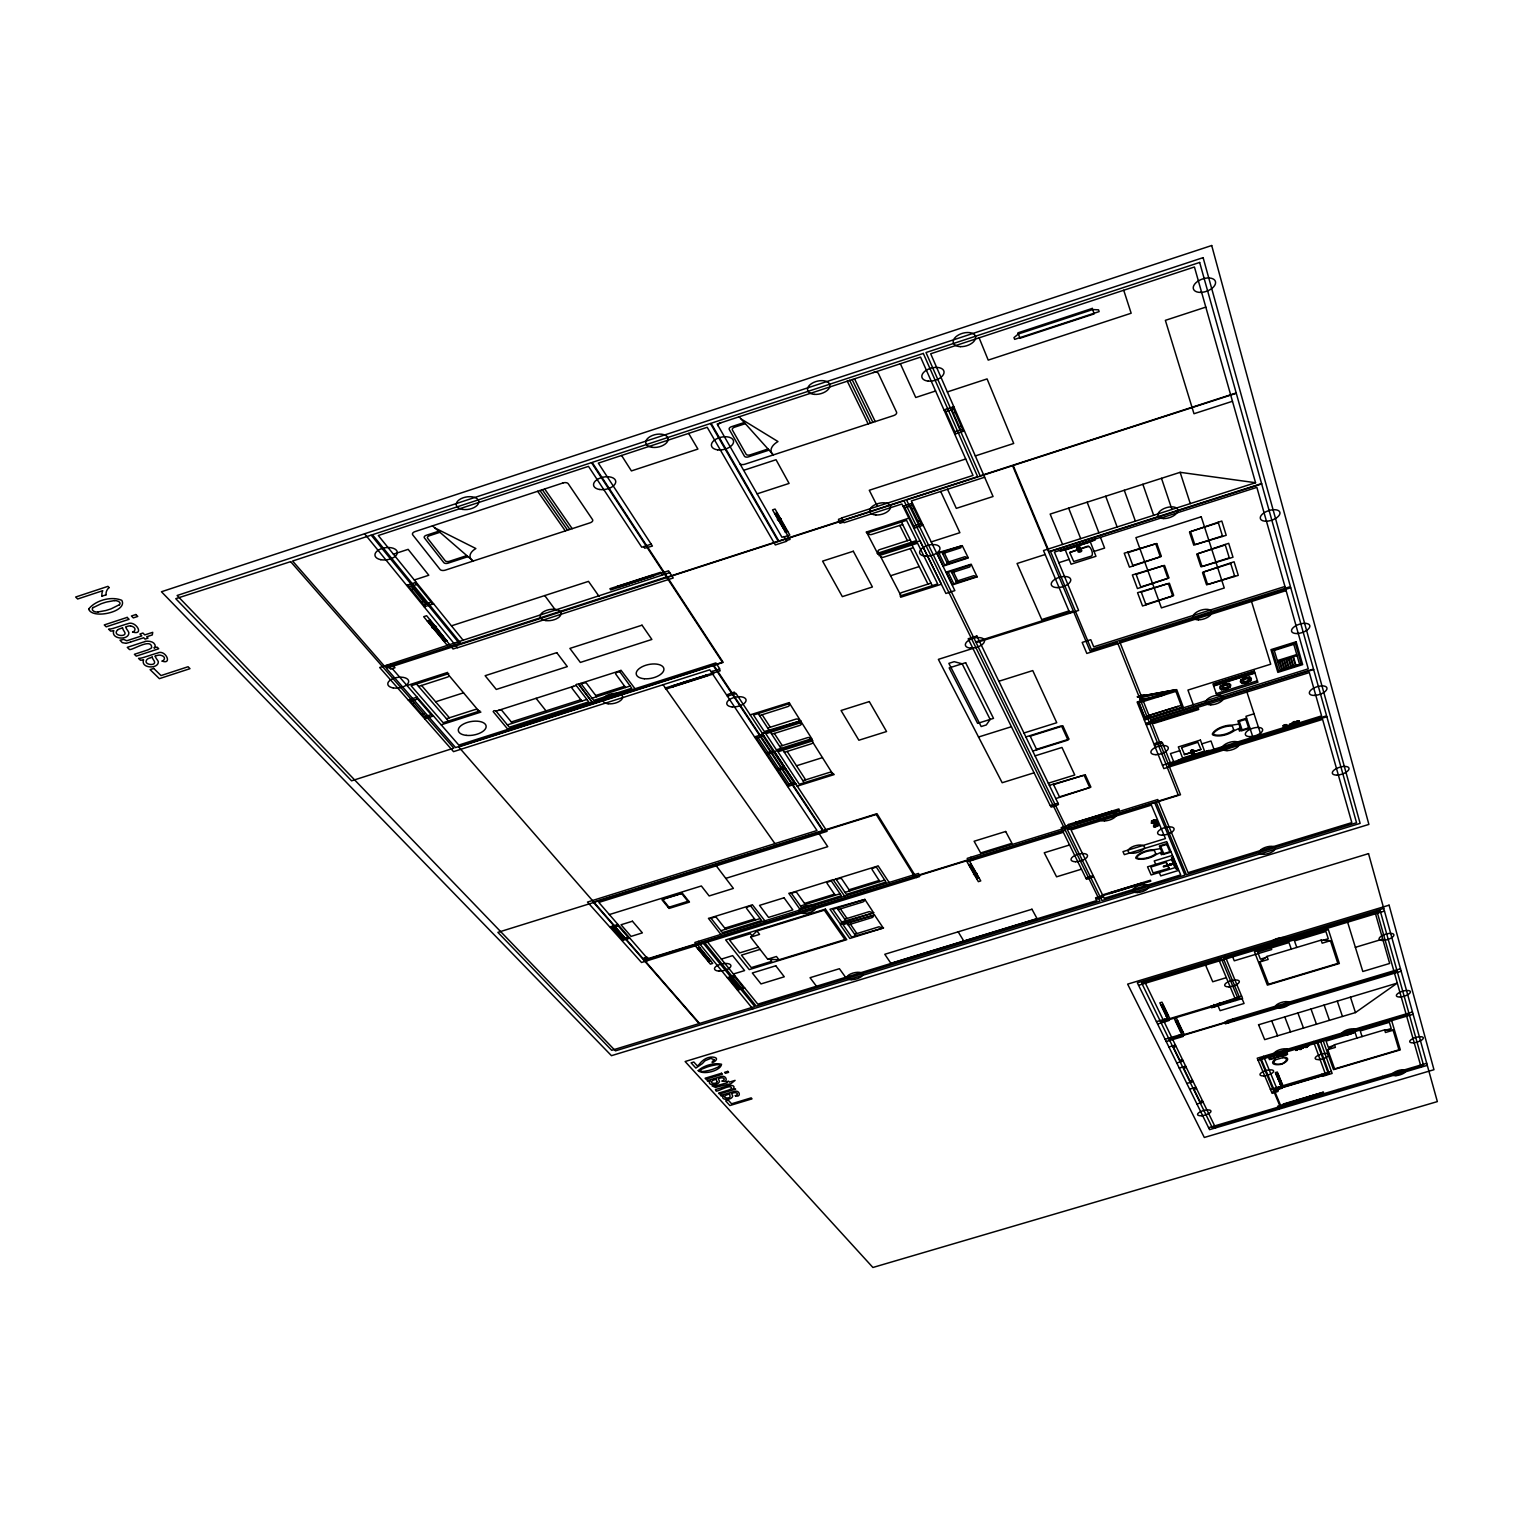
<?xml version="1.0" encoding="UTF-8"?>
<svg xmlns="http://www.w3.org/2000/svg" width="1513" height="1513" viewBox="0 0 1513 1513"><rect width="100%" height="100%" fill="white"/><g stroke="black" fill="none" stroke-linecap="round" stroke-linejoin="round"><path stroke-width="1.5" d="M1194.23 753.209L1192.017 753.644M1181.577 747.63L1197.899 742.278L1200.868 749.275M1069.729 552.472L1087.28 546.288C1091.062 545.285 1094.202 555.536 1091.176 556.16L1073.738 561.512L1069.729 552.51L1088.679 546.344M1161.076 695.961L1140.329 700.027L1140.027 697.001M1174.769 690.59L1139.875 697.852M1290.211 724.405L1292.291 723.744M1292.348 723.989L1290.324 724.651M493.125 711.545L507.914 729.379L592.302 702.391L578.628 683.876L580.897 683.479L593.682 700.406L631.772 688.245L619.384 671.148L620.992 670.24L635.025 688.737M1077.502 547.574L1079.261 547.082M1079.317 547.328L1077.578 547.857M1163.743 866.382L1165.426 865.663M1239.26 721.361L1245.766 719.375M1248.509 727.923L1242.173 729.833M720.85 934.448L708.424 918.315L710.732 917.899L722.401 932.613L761.663 920.49L750.41 905.606L752.358 904.717L764.897 920.85M1189.558 531.952L1221.804 521.039L1226.211 535.318L1193.889 545.02M800.282 909.805L788.803 893.313L790.996 892.821L801.909 907.951L841.417 895.753L831.053 880.547L833.02 879.62L844.67 896.207M1171.856 864.188L1171.856 863.734M971.422 564.633L948.197 572.254L953.738 583.696L977.001 576.51M1275.1 1057.946L1274.097 1060.216A10.913 3.801 -15.8 0 0 1280.565 1064.433A3.574 1.248 -15.8 0 0 1282.362 1063.904A10.913 3.801 -15.8 0 0 1284.424 1057.152L1282.003 1055.904M1161.171 556.557L1129.436 567.148L1124.235 553.21L1156.707 543.507M1154.079 823.469L1156.045 822.921M833.568 879.866L836.027 879.11L846.334 894.353L885.975 882.098L876.103 866.703L878.088 865.795L889.133 882.476M1156.083 823.204L1154.173 823.734M1196.878 554.023L1228.688 543.318L1233 557.238L1201.19 566.845M1090.684 787.29L1055.79 798.58M1202.589 572.311L1234.078 561.777L1238.277 575.375L1206.712 584.812M1168.793 578.098L1137.436 588.557L1132.367 574.959L1164.405 565.389M1173.521 595.744L1142.542 605.994L1137.549 592.699L1169.227 583.224M1077.521 548.141L1080.017 546.931M1160.717 846.24L1166.731 844.443M1169.738 851.819L1163.837 853.597M1079.904 547.498L1081.095 550.997L1078.788 550.883M1272.565 650.136L1295.052 643.101M1274.476 650.382L1293.596 644.387M1296.509 654.637L1277.577 660.557M1296.811 655.659L1277.88 661.578M1301.067 664.188L1278.977 671.11M1224.074 688.207L1224.301 687.904A2.78 1.248 -17 0 0 1227.913 685.805A2.78 1.248 -17 0 0 1223.62 685.975L1223.317 685.994M1166.22 866.155L1163.213 866.627L1166.031 865.474M1192.376 753.474L1194.192 753.058M1193.833 753.455L1192.055 753.871M812.122 739.725L811.498 738.741L776.396 749.824L765.805 733.748L801.304 722.533L801.115 721.455L762.514 733.597M154.175 647.867L157.087 647.11L158.733 648.755L136.265 656.131L134.392 654.297L146.685 650.287A17.551 9.021 -5.8 0 0 149.03 649.399L151.111 648.188A4.312 2.213 -5.9 0 0 151.697 647.507C151.489 636.822 129.91 652.141 129.153 649.19L127.262 647.356L142.392 642.401A18.95 9.702 -6 0 1 145.191 641.607M750.637 937.152L756.935 930.968L824.32 910.183L844.935 939.554L778.987 959.79L767.677 959.185L750.637 937.152L759.564 934.41L756.935 930.968M1301.388 1048.036L1302.844 1047.62M1302.844 1048.017L1301.502 1048.358M93.447 607.488L101.106 603.763A61.617 31.886 -5.6 0 1 106.629 602.004L114.364 600.585M864.869 899.422L829.994 909.275L839.866 923.441L874.003 912.736L841.663 921.965L832.888 909.332L864.869 899.422L873.266 912.263M119.073 604.878L111.206 608.793A61.768 32.7 -4.9 0 1 105.683 610.552L97.986 611.952M1192.982 750.788L1192.055 750.145M1228.31 680.472L1229.275 679.867M1221.464 690.004L1222.807 688.812M1227.724 684.406L1229.067 683.195M1170.173 864.32L1171.365 863.999M1171.421 864.396L1172.443 863.828L1165.237 865.739M1242.041 683.592L1243.383 682.382M1248.357 677.956L1249.7 676.746M1269.71 1057.36L1285.842 1052.575M1286.428 1054.145L1270.769 1058.911L1269.634 1057.606M1259.932 961.946L1266.986 956.424L1321.152 940.103L1330.438 940.708L1337.832 963.422L1268.556 984.244L1259.932 961.946L1268.14 959.469L1266.986 956.424M117.617 629.919C111.187 636.179 128.851 637.786 124.255 631.432A35.102 18.251 -5.9 0 1 122.496 627.895M1165.634 866.268L1171.989 864.509L1171.005 864.755M1327.752 1049.663L1334.447 1044.783L1384.641 1029.861L1393.114 1030.24L1398.939 1049.814L1334.617 1068.878L1327.752 1049.663L1335.374 1047.393L1334.447 1044.783M1258.513 1024.585L1264.679 1039.639L1355.459 1012.575L1397.293 983.091L1258.608 1024.774M1193.227 750.978C1195.724 748.632 1187.743 750.675 1191.45 751.564M908.878 518.146L866.155 532.122L867.346 533.011L906.571 520.34L916.556 540.557L877.237 553.399L878.41 554.269M962.211 545.663L936.887 552.983L943.261 566.108L968.282 557.919L962.249 545.645L938.949 553.153L944.623 564.86L968.131 557.578M718.864 1066.816L712.963 1069.237A41.816 16.284 -11.9 0 1 709.03 1070.41L703.734 1071.469M762.363 733.332L801.001 720.736L764.33 731.517L753.493 715.044L789.408 703.658L789.408 702.562L750.145 714.855M1169.852 864.169L1170.778 863.772M662.354 899.214L682.079 893.256M874.495 914.987L840.169 924.632L849.833 938.476L883.592 927.923L851.611 937.02L843.025 924.67L874.495 914.987L882.873 927.45M1169.019 868.349L1166.183 862.259L1169.095 868.311L1153.057 872.925L1150.807 867.081L1166.107 862.278M1165.426 866.419L1163.837 866.609M1169.965 864.263L1166.391 865.512M1240.225 727.848L1234.041 730.817A13.863 6.109 -16.8 0 1 1212.745 734.845A4.558 2.005 -16.7 0 1 1212.386 733.862A13.844 6.09 -16.8 0 1 1232.074 725.124L1238.939 724.046M1161.889 851.895L1156.159 854.561A12.936 5.371 -15.7 0 1 1136.168 858.419A4.236 1.759 -15.6 0 1 1135.79 857.568A12.917 5.352 -15.7 0 1 1154.041 849.682L1160.49 848.623M1296.414 723.706L1296.963 722.628L1292.934 724.16M1298.078 1048.528L1300.84 1048.055M155.253 656.112L156.161 655.791A5.239 2.667 -6.1 0 1 160.056 655.11A7.697 3.915 -6.1 0 1 162.383 661.2M126.562 626.571L125.617 626.893A44.652 23.262 -6 0 0 127.792 630.656L128.246 631.507A20.766 10.704 -5.4 0 1 128.851 632.642C129.324 640.661 110.336 639.602 113.797 630.562A9.362 4.842 -5.4 0 1 110.6 631.129L108.596 629.143A9.494 4.917 -5.4 0 0 112.265 628.614A39.697 20.728 -5.2 0 0 114.78 627.876L125.125 624.529A18.686 9.645 -5.7 0 1 127.792 623.753C135.584 620.027 144.926 635.763 132.539 631.999M101.957 596.179L105.759 594.931M744.264 422.505L731.479 426.704A3.366 1.891 -12.8 0 0 729.266 429.446L744.453 456.226A3.329 1.835 -13 0 0 748.519 456.85L769.058 450.118M122.591 627.876L121.172 628.349A11.083 5.73 -5.6 0 0 117.541 629.881M745.304 423.678L734.58 427.196A3.366 1.891 -12.9 0 0 732.368 429.938L746.098 454.222A3.329 1.835 -13 0 0 750.164 454.846L768.037 448.983M438.675 531.233L426.269 535.299A3.348 1.816 -8.9 0 0 424.397 537.89L443.82 562.647A3.291 1.759 -9.2 0 0 448.037 563.176L468.009 556.652M439.924 532.292L429.484 535.715A3.348 1.816 -8.9 0 0 427.631 538.306L445.2 560.775A3.291 1.759 -9.2 0 0 449.437 561.285L466.817 555.611M393.418 554.174L408.132 549.351L428.803 575.243L414.316 579.99M130.648 642.023L143.678 637.748L145.04 639.11L148.028 638.127L146.666 636.765L152.283 634.93L152.737 632.321L144.794 634.912L142.922 633.039L139.915 634.023L141.806 635.895L126.808 640.756L123.707 639.432L120 640.207L122.307 642.647L125.73 643.29M935.582 390.997L915.743 397.503L900.367 363.744M947.346 391.924L987.081 378.912L1013.71 443.46L975.318 455.924M1205.804 307.12L1165.369 320.34L1193.984 413.73L1232.471 401.285M150.865 657.55L152.265 657.077M1191.809 749.956L1191.374 751.261M743.658 470.316L776.037 459.725L789.086 483.422L757.124 493.843M406.77 585.38L416.207 582.297M943.961 409.91L953.795 406.694M408.983 586.628L410.855 586.004L425.834 604.387L423.98 604.992M953.587 408.775L951.62 409.418L960.736 430.203L962.684 429.56M411.12 586.325L416.775 584.472M945.871 411.687L951.772 409.758M411.498 589.711L413.389 589.105M953.152 412.917L955.119 412.274M421.503 601.966L423.375 601.361M959.242 426.761L961.19 426.136M425.588 604.084L431.186 602.269M954.76 431.753L960.585 429.862M424.283 606.808L433.588 603.782M954.703 434.118L964.405 430.959M651.195 544.169L641.758 547.233L588.481 466.363L378.307 535.526L463.281 640.434M427.214 620.992L430.165 620.027M774.732 513.72L777.266 512.907M432.831 627.252L431.735 627.611L433.134 627.611M435.044 626.533L436.444 626.533L435.328 626.893M778.325 519.375L777.379 519.678L778.495 519.678M780.216 518.751L781.332 518.77L780.386 519.072M451.46 625.834L588.5 581.37L599.129 596.462M965.71 458.987L869.275 490.269L877.427 506.363M444.009 641.399L446.921 640.453M628.406 582.713L609.909 588.708L610.741 589.919L629.238 583.923M629.03 582.524L660.538 572.311L662.335 575.053M617.417 586.477L653.294 574.997M785.19 532.103L787.687 531.309M617.947 587.252L653.824 575.791L653.124 574.713M669.748 572.652L379.687 667.498L453.522 751.639L709.786 669.805L817.001 830.524L587.479 902.07L641.531 962.495L919.62 876.519L919.034 875.554M784.207 536.869L789.824 535.054L780.708 518.978M841.682 518.278L838.561 519.281L838.599 520.756L839.942 523.271L843.706 522.061M786.344 540.614L790.07 539.403L778.193 519.791M457.38 647.583L453.011 649.001L435.706 626.779M984.623 477.238L911.337 500.954L954.854 590.618L945.909 593.474L901.918 503.999L844.046 522.723L841.531 517.994L973.01 475.422L920.566 357.106L717.162 424.018L781.956 537.266L784.056 536.585L786.722 541.257L775.318 544.945L707.214 427.29L598.335 463.129L652.425 546.061L644.689 548.198L643.649 546.628M903.034 506.25L912.434 503.205M912.263 505.096L910.391 505.72L919.582 524.576L921.436 523.971M904.906 507.857L910.542 506.023M911.923 508.879L913.814 508.273M902.656 524.481L871.885 534.411A2.459 1.286 -14.2 0 1 868.954 533.994L868.292 532.708M406.978 685.54L447.697 672.396M918.051 521.455L919.923 520.85M448.718 673.625L411.101 685.767L443.177 722.722L479.943 710.921M913.852 526.051L919.431 524.255M418.571 686.429L447.318 677.143A2.648 1.324 -9.3 0 0 448.813 675.233M913.833 528.226L923.119 525.219M408.207 699.989L417.096 697.134M910.259 539.782L879.753 549.597A2.421 1.248 -14.3 0 0 878.051 551.47L878.713 552.756M410.288 701.067L412.066 700.5M412.293 700.765L417.626 699.044M412.671 703.772L414.43 703.205M878.24 554.325L920.036 540.86L941.389 584.226L900.613 597.257M878.94 555.649L917.559 543.205L937.682 583.923L899.97 596.009M913.304 547.63L883.8 557.124A2.648 1.362 -14.3 0 1 880.661 556.708M931.214 541.919L959.885 532.689L940.689 491.46M435.631 701.786L463.545 692.822M422.07 714.514L423.829 713.947M947.497 489.247L956.311 508.368L993.058 496.51L930.684 353.777L1194.438 266.988L1255.544 482.723L1180.14 472.321L1050.154 514.08L1062.561 544.453M425.928 716.349L431.205 714.647M424.415 717.181L426.174 716.614M424.699 718.788L433.474 715.971M942.675 553.607L960.831 547.782L961.511 545.909M890.571 575.753L919.204 566.562M446.467 718.732L474.647 709.692A2.591 1.267 -9.7 0 1 477.957 710.013M946.949 562.477L965.01 556.689L967.034 557.673M441.191 724.822L480.907 712.075M493.616 710.921L494.581 710.618M576.415 684.368L577.38 684.065M580.727 683.365L619.347 670.997M496.037 711.148L576.226 685.446M581.2 683.895L583.659 683.101A2.364 1.173 -10.8 0 1 586.628 683.422L596.652 696.736M619.668 671.564L617.209 672.358A2.364 1.173 -11.2 0 0 615.734 674.079L625.531 687.507M951.866 572.689L969.814 566.94L970.514 565.106M931.006 583.148L902.107 592.415A2.572 1.305 -14.4 0 0 900.273 594.363M1255.544 482.723L1043.497 550.543L1069.88 613.219M511.337 721.966L580.822 699.744M595.725 695.507L624.623 686.259M507.385 724.897L586.893 699.46M956.046 581.351L973.899 575.64L975.904 576.604M592.018 698.212L630.164 686.013M1045.161 554.514L1017.058 563.498L1041.738 619.574L1068.935 610.949M1076.802 547.971C1082.703 544.491 1073.89 547.12 1078.92 550.221M1080.49 550.562L1079.053 551.035L1077.313 548.33M711.091 671.753L719.848 668.954L715.857 662.921L458.798 745.077L392.453 668.822M683.309 682.268L720.226 670.807L719.148 669.181M706.193 675.252L672.358 685.919L673.001 686.864M1058.816 562.704L1069.143 559.394M1094.05 551.451L1104.603 548.084L1100.481 537.38M672.831 686.618L706.59 675.838M1191.223 531.385L1218.343 522.741M1128.017 552.585L1155.005 543.98M1195.535 544.51L1222.466 535.942M1132.821 565.503L1159.582 556.973M727.394 696.188L736.018 693.446L827.063 831.337L598.826 902.429L646.524 957.407M1198.504 553.493L1225.284 544.983M1136.112 574.354L1162.74 565.881M1202.703 566.278L1229.294 557.843M1140.764 586.931L1167.204 578.552M1204.197 571.801L1230.693 563.403M1141.256 592.094L1167.601 583.734M759.526 715.573L787.706 706.628A2.251 1.078 -12.9 0 0 789.219 705.001L788.538 703.923M972.935 648.415L938.382 659.365L1002.173 782.732L1034.079 772.803M1208.32 584.302L1234.608 575.98M1145.833 604.406L1171.989 596.122M767.696 728.056L795.649 719.205A2.232 1.059 -13 0 1 798.353 719.488L799.015 720.547M754.552 736.907L762.949 734.259M755.535 738.401L763.933 735.734M771.762 734.259L799.602 725.465A2.232 1.059 -13 0 0 801.115 723.857L800.434 722.798M1284.934 586.477L1093.71 646.826L1090.76 639.696L1082.173 642.42L1086.826 653.446L1286.107 590.6M779.725 746.439L807.337 737.72A2.213 1.04 -13.1 0 1 810.003 737.985L810.665 739.006M767.999 752.547L772.992 750.959M766.486 753.304L768.15 752.774L757.9 737.342M812.273 739.687L774.429 751.621L797.2 786.155L834.211 774.561M767.129 754.268L773.956 752.415M998.845 681.266L1032.755 670.581L1056.755 722.722L1023.961 732.992M812.954 740.765L777.966 751.791L799.318 784.264L833.568 773.54M784.358 752.301L811.1 743.885A2.402 1.135 -13.1 0 0 812.746 742.164M778.684 768.604L783.621 767.053M777.19 769.361L778.836 768.85L768.793 753.758M777.814 770.306L779.46 769.795L789.294 784.566L787.668 785.077M779.63 770.022L785.379 768.226M796.5 765.786L822.467 757.616M789.143 784.339L794.022 782.788M802.911 780.708L829.162 772.481A2.364 1.078 -13.2 0 1 831.999 772.746M787.611 786.495L795.762 783.942M978.533 737.02L1011.422 726.713M1025.871 736.926L1060.632 726.051A2.156 0.983 -15.4 0 1 1062.977 726.145M1030.221 736.188L1060.878 726.599M1138.986 702.902L1175.923 691.346M1214.447 683.971L1253.067 671.904M1230.372 679.299L1237.426 677.105M1230.599 679.999L1237.653 677.805M1214.882 685.2L1253.464 673.153M1213.634 686.013L1254.958 673.096M1036.537 749.294L1066.949 739.8M1216.282 693.616L1257.416 680.774M1032.736 751.091L1067.195 740.33A2.137 0.965 -15.4 0 0 1068.821 739.176M1181.18 705.398L1144.566 716.822L1138.835 702.543M1145.303 718.751L1181.861 707.346M1145.417 719.053L1181.975 707.63M1035.062 755.857L1061.975 747.46L1074.76 774.978L1048.32 783.204M1145.738 723.592L1309.331 672.566L1321.605 715.895L1162.457 765.238M1181.521 713.777L1147.459 724.651L1146.873 723.233M1160.414 720.491L1191.922 710.77M1254.05 713.796L1245.974 716.311L1252.934 737.19M609.361 914.571L701.351 885.975L709.143 895.942L733.389 888.415L716.273 865.852M725.786 878.372L827.743 846.675L819.157 833.795M1154.4 745.171L1162.419 742.675L1170.381 762.779M663.148 899.27L681.134 893.672M1246.617 718.221L1237.88 720.945L1241.265 730.93L1249.946 728.226M1049.36 785.342L1085.218 774.902M1053.559 784.604L1083.27 775.375M1240.717 729.266L1239.071 729.777L1239.563 731.195L1240.868 729.739M668.216 907.441L688.661 901.086M610.325 926.845L617.947 924.481M1179.781 750.713L1170.476 753.587L1173.691 761.758M1201.833 743.866L1210.986 741.011L1213.974 749.275M611.952 927.601L618.212 925.899M613.673 929.568L615.205 929.095M1191.487 751.072L1192.755 750.675M1192.641 751.299L1192.187 753.266M1184.244 754.533L1200.906 749.389L1184.641 754.665L1181.596 747.706M1292.405 722.779L1294.277 721.55L1292.405 722.779A11.707 5.106 -17.2 0 1 1293.142 724.103M1285.71 726.297L1289.814 725.011M1059.478 796.878L1088.944 787.743M1285.842 726.751L1289.965 725.484M1293.048 724.519L1297.152 723.252M620.5 937.36L622.013 936.887M623.526 938.627L628.065 937.228M622.183 939.289L623.696 938.835L613.484 927.129M622.278 940.5L629.824 938.155M710.58 917.805L750.391 905.474M791.11 892.897L831.034 880.396M835.876 879.015L876.103 866.552M791.375 893.275L793.928 892.481A2.421 1.04 -12.8 0 1 796.859 892.67L805.294 904.509M831.299 880.906L828.727 881.701A2.421 1.04 -13.1 0 0 827.063 883.327L835.252 895.261M711.015 918.259L713.55 917.464A2.421 1.021 -12.1 0 1 716.519 917.653L725.654 929.228M750.694 905.965L748.141 906.76A2.421 1.04 -12.4 0 0 746.533 908.348L755.403 920.036M836.273 879.488L838.845 878.694A2.421 1.04 -13.2 0 1 841.739 878.883L849.814 890.873M876.349 867.081L873.758 867.876A2.421 1.04 -13.5 0 0 872.055 869.502L879.866 881.587M804.519 903.431L834.495 894.164M724.803 928.169L754.59 918.958M849.058 889.776L879.148 880.471M800.509 906.003L840.074 893.767M720.888 930.703L760.188 918.561M844.992 892.367L884.689 880.093M1069.332 826.836L1068.216 824.566L1100.367 814.769M1100.31 814.656L1118.864 808.925L1119.317 809.947L1100.102 815.734M1075.686 822.41L1111.544 811.441M1075.989 823.072L1111.828 812.103M1100.159 815.866L1061.199 827.611L1061.956 829.124M697.531 948.481L699.914 947.743M968.717 864.812L971.138 864.074M838.107 909.597L862.94 901.956L864.377 900.897L863.772 899.819M705.039 957.143L705.209 957.37M706.798 956.613L706.987 956.821M974.41 874.155L973.521 874.438L974.561 874.401M976.225 873.606L977.266 873.549L976.358 873.833M1069.578 844.973L1044.254 852.784L1056.585 876.821L1081.473 869.181M1154.287 820.254L1151.412 821.124L1151.866 822.183L1154.741 821.294M1152.017 821.181L1155.951 820.084M1152.15 821.502L1157.294 819.914M1155.856 822.41L1155.592 821.767A11.234 4.766 -15.8 0 1 1152.433 822.599L1151.128 822.996L1152.793 823.412A11.158 4.709 -15.8 0 1 1155.819 822.334M1157.086 822.032L1153.606 823.11L1154.116 824.32L1157.596 823.242M844.727 919.185L869.37 911.583L872.263 912.547M708.197 961.474L710.562 960.736M976.717 878.788L979.119 878.051M758.353 947.157L739.649 952.906L729.55 940.121L750.41 933.691L752.037 935.791M1156.348 825.096L1153.473 825.985L1153.908 827.025L1156.783 826.136M1158.58 825.587L1158.145 824.547M721.361 959.11L732.651 955.63L744.585 970.59L733.408 974.013M1154.079 826.022L1157.993 824.944M1154.211 826.344L1159.336 824.755M1154.343 826.646L1158.183 825.36M760.093 949.389L741.427 955.138L751.299 967.62L771.743 961.341L770.193 959.318M848.188 924.935L872.736 917.37L873.568 915.289M767.677 959.185L776.453 956.5L778.987 959.79M854.656 934.278L879.034 926.788L881.871 927.734M727.375 977.757L734.637 975.526M728.831 978.419L730.287 977.984L738.987 988.67L737.55 989.105M1167.488 843.46L1159.355 845.956L1163.005 854.523L1171.1 852.046M730.42 978.155L734.788 976.831M730.287 980.216L731.744 979.781M1162.4 853.105L1160.887 853.578L1161.398 854.788L1162.57 853.521M1085.767 877.918L1093.199 875.649L1104.187 898.306L1180.726 874.911L1166.731 841.625L1124.329 854.656L1122.968 851.63L1165.445 838.58L1151.374 805.124L1071.015 829.937L1093.199 875.649M736.112 987.346L737.55 986.892M738.855 988.5L743.167 987.176M737.55 990.221L744.755 988.008M1172.934 857.455L1171.459 857.909L1176.131 868.973L1177.606 868.519M1109.369 893.029L1143.431 882.609M1109.615 893.54L1143.658 883.119M1096.225 899.176L1103.525 896.944M1279.355 661.503L1281.927 669.9M714.174 1078.599L718.732 1077.218A12.804 4.879 -12.1 0 1 720.623 1076.708M727.507 1093.426L732.008 1092.064A12.634 4.747 -12.2 0 1 733.881 1091.554C739.933 1089.057 741.692 1098.116 735.205 1095.734M729.682 1093.956L728.68 1094.258A7.489 2.818 -12.2 0 0 726.032 1095.204C720.68 1097.927 731.157 1099.535 730.041 1095.847A23.773 8.965 -12.3 0 1 729.606 1093.956M1383.733 908.424L1137.341 982.826L1209.549 1129.663L1427.289 1065.36M1138.57 985.303L1384.471 911.091M1265.416 957.653L1260.386 959.166L1257.643 952.055L1288.963 942.599L1291.289 949.105M1323.213 940.235L1328.282 938.722L1325.899 931.46L1294.485 940.935L1296.792 947.441M713.701 1078.75L711.318 1079.45A27.026 10.402 -12 0 1 709.521 1079.96A6.487 2.478 -12 0 1 707.025 1080.377L707.914 1081.379A6.392 2.44 -12 0 0 710.108 1080.944C706.155 1085.615 718.335 1086.126 719.469 1081.492A14.203 5.409 -12 0 0 719.299 1080.906L719.129 1080.471A30.657 11.726 -12.3 0 1 718.486 1078.504M727.034 1093.559L724.689 1094.258A26.667 10.137 -12.1 0 1 722.911 1094.75A6.392 2.421 -12.1 0 1 720.453 1095.166L721.323 1096.15A6.317 2.383 -12.1 0 0 723.479 1095.715C719.564 1100.273 731.554 1100.764 732.689 1096.225A14.033 5.277 -12.1 0 0 732.538 1095.639L732.443 1095.374A30.26 11.423 -12.4 0 1 731.762 1093.313M1330.438 940.708L1322.173 943.185L1321.152 940.103M1226.343 977.663L1212.726 981.767L1205.558 965.086M1160.944 1005.143L1163.1 1004.5M1355.364 947.327L1382.712 939.1M1166.258 1016.188L1168.395 1015.545M1156.443 1021.672L1169.473 1017.814L1161.984 1002.173L1159.828 1002.835L1167.714 1019.195M1241.587 996.102L1211.44 1006.069M1157.596 1023.998L1168.963 1020.537L1168.244 1019.043M1175.582 1021.426L1177.719 1020.802M1180.707 1032.169L1182.807 1031.544M1165.086 1039.261L1179.081 1035.062L1180.159 1037.351M1400.49 968.774L1227.497 1020.575L1228.499 1022.883M1179.119 1035.157L1183.847 1033.738L1176.641 1018.552L1174.523 1019.195L1182.088 1035.1M1227.535 1020.67L1225.227 1022.202M1166.201 1041.53L1183.317 1036.405L1182.618 1034.949M1401.151 971.214L1225.341 1023.828L1224.698 1022.353M1168.906 1047.015L1175.431 1045.067M1173.483 1047.185L1176.074 1046.41M1179.97 1060.5L1182.542 1059.724M1176.755 1062.958L1183.185 1061.048M1179.251 1068.065L1185.662 1066.154M1183.733 1068.216L1186.287 1067.459M1412.48 1012.008L1257.227 1058.211L1272.149 1093.351L1278.031 1091.421L1263.601 1056.301M1258.135 1060.367L1413.104 1014.258M1189.993 1081.057L1192.528 1080.32M1303.336 1047.393L1306.608 1046.41M1299.61 1049.398L1301.407 1049.284L1299.61 1049.398A9.324 3.272 -15.9 0 0 1299.516 1048.452M1186.816 1083.459L1193.152 1081.587M1332.953 1045.861L1328.282 1047.261L1326.107 1041.114L1355.118 1032.49L1356.972 1038.088M1386.532 1029.937L1391.222 1028.556L1389.35 1022.315L1360.244 1030.958L1362.078 1036.575M1189.634 1089.171L1195.932 1087.299M1194.022 1089.303L1196.537 1088.566M1393.114 1030.24L1385.454 1032.509L1384.641 1029.861M1276.14 1074.646L1278.163 1074.06M1200.055 1101.691L1202.551 1100.953M1196.934 1104.017L1203.138 1102.183M1280.111 1084.329L1282.116 1083.743M1270.372 1089.436L1331.383 1071.374M1277.445 1089.663L1282.249 1088.15L1275.308 1072.622L1277.331 1072.036L1282.929 1085.729M1271.62 1092.405L1277.823 1090.57M1317.672 1094.031L1289.416 1102.939M1208.584 1127.715L1426.721 1063.28M1166.542 865.852L1170.305 865.001M714.703 1085.388L712.131 1085.956L715.441 1087.393A14.733 5.617 -12.1 0 0 718.656 1086.504L730.836 1083.743L735.091 1080.377L729.398 1082.117L728.547 1081.171L726.391 1081.814L727.242 1082.76L715.441 1086.069M1286.712 726.713L1285.653 726.145M720.623 1076.708C726.675 1074.173 728.755 1083.403 722.004 1081.001M1163.686 695.186L1140.859 699.611L1140.386 697.739M1220.083 685.994L1221.918 686.221M1228.594 686.997L1230.409 687.224M1240.717 679.545L1242.532 679.772M1249.208 680.566L1251.005 680.793M1193.719 753.058L1192.925 750.694M1244.234 679.526A2.78 1.248 -17.2 0 1 1248.528 679.356A2.78 1.248 -17.2 0 1 1244.84 681.625A2.78 1.248 -17.2 0 1 1244.234 679.526L1244.537 679.507M434.874 527.924L475.876 548.538A16.7 8.946 -9.6 0 0 473.115 561.058L432.472 525.843M741.048 418.931L777.985 441.55A16.851 9.305 -13.5 0 0 773.351 454.921L739.025 416.661M161.948 661.03C172.898 665.228 165.447 648.812 157.428 653.105A18.307 9.324 -6.2 0 0 154.818 653.843L144.624 657.115A38.884 20.009 -5.7 0 1 142.165 657.833A9.305 4.747 -5.9 0 1 138.553 658.363L140.501 660.254A9.173 4.69 -5.9 0 0 143.622 659.706C140.142 668.5 158.543 669.351 158.335 661.767A20.35 10.345 -5.9 0 0 157.73 660.576L157.314 659.914A43.764 22.468 -6.5 0 1 155.139 656.131M109.182 587.63L107.915 586.363L75.65 597.03L77.655 598.997L102.752 590.694A27.291 14.392 -5.5 0 0 102.09 596.16M409.096 699.706L425.569 718.505M611.101 926.618L623.034 940.254M644.765 957.937L647.205 960.755M416.207 697.417L432.586 716.254M645.919 961.001L643.573 958.315L647.148 957.199L648.699 958.996M387.12 665.096L390.676 669.162L395.006 667.763L390.751 663.923M617.191 924.708L629.068 938.4M416.491 684.027L448.453 721.02M421.56 685.465L449.418 717.786M447.735 673.947L478.978 711.223M495.678 710.713L509.333 727.242L588.727 701.862L575.886 684.992M435.404 626.42L426.647 615.734L423.678 616.699L432.472 627.384M429.787 620.141L446.562 640.585M429.503 620.235L446.278 640.68M697.833 948.386L708.727 961.303M512.415 723.29L501.994 710.618A2.572 1.267 -10 0 0 498.723 710.297M695.299 945.757L704.736 957.237M704.926 957.464L710.391 964.121L712.736 963.403L707.29 956.746M427.876 620.765L444.671 641.19M427.574 620.86L444.368 641.285M432.756 627.725L447.432 645.559M662.807 899.63L668.992 907.195M662.032 899.876L669.049 908.443L689.474 902.107L682.59 893.483M696.945 944.112L707.101 956.519M696.339 944.301L694.845 942.467L918.448 873.436L919.639 875.365M699.384 947.913L710.259 960.831M407.716 585.077L425.21 606.505M728.093 977.53L738.268 989.994M698.439 941.37L700.765 944.225M364.595 533.767L457.512 647.772L673.228 577.985L668.557 570.817L629.124 583.772M700.122 944.415L752.812 1008.887M707.592 942.107L757.824 1004.159L1096.887 900.538L1095.544 897.814L1150.807 881.171L1150.391 880.244L1102.239 894.977L1103.242 897.02M415.262 582.618L432.661 604.084M733.918 975.753L744.037 988.235M681.815 893.729L687.904 901.332M536.075 698.325L546.023 710.864M581.843 701.067L571.971 688.188A2.572 1.286 -10.7 0 1 573.54 686.316M578.533 684.235L592.302 702.391M816.453 986.23L810.041 977.701L839.412 968.717L845.616 977.322M544.756 595.574L555.763 610.496M663.091 684.708L774.94 843.649M537.645 491.271L565.314 530.931M542.335 489.739L569.89 529.437M539.99 490.515L567.602 530.174M544.68 488.964L572.198 528.68M617.304 586.325L618.136 587.517M683.403 682.401L665.285 688.018L666.023 689.077L713.758 673.852L712.131 671.432M837.029 908.046L845.767 920.698M847.129 923.422L855.677 935.772M840.415 908.897L847.015 918.467M850.457 924.235L856.906 933.597M706.041 675.006L706.76 676.084M728.415 695.867L727.545 694.562L734.278 692.103L735.318 693.673M755.384 736.642L788.424 786.23M762.117 734.524L794.949 784.188M782.996 750.202L804.235 782.732M758.202 713.55L769.001 730.041M770.457 732.292L780.992 748.368M787.157 751.431L805.654 779.857M762.136 714.741L770.287 727.223M774.334 733.446L782.278 745.625M621.578 455.47L631.413 470.921L697.909 449.077L688.642 433.399M812.027 741.048L832.661 773.824M789.673 703.526L800.169 720.207M801.55 722.42L811.8 738.684M1192.83 751.299L1193.776 752.812M914.798 874.552L916.67 877.578M958.164 931.819L963.762 941.01M970.835 864.15L978.835 878.145M968.301 860.349L967.185 858.382L1157.767 799.526L1188.083 872.661L1351.828 822.618L1322.589 719.394L1163.819 768.604L1144.301 720.018L1308.272 668.841L1256.868 487.375L1054.41 552.094L1078.618 610.439L976.15 642.685L1067.176 829.256L1178.249 794.968L1117.426 642.401L1090.079 651.025L1073.663 611.763M970.59 864.226L978.589 878.221M969.266 864.642L977.266 878.637M969.02 864.717L977.02 878.713M778.004 519.47L772.538 509.862L775.072 509.049L780.519 518.656M968.906 860.159L980.764 880.906L978.363 881.663L967.034 861.88L1063.336 832.301L1086.466 879.318L1093.464 876.916L1092.897 875.724M776.944 513.002L787.138 531.479M775.299 513.531L785.758 531.933M970.854 857.247L972.594 860.311M775.053 513.626L785.512 532.009M879.942 555.328L900.954 595.687M867.025 533.068L877.483 553.172M910.221 548.633L927.98 584.113M911.999 545.002L932.254 585.663M899.781 525.408L907.422 540.689M901.408 522.004L911.45 542.202M903.961 505.947L914.76 527.924M1050.362 805.54L1051.138 807.11L1056.131 805.559L1058.495 804.519L1057.871 803.214M1172.821 1045.842L1180.613 1061.823M1183.09 1066.93L1190.618 1082.325M1193.417 1088.055L1200.66 1102.92M847.223 381.049L868.159 423.905M1068.386 824.509L1069.483 826.798M1144.206 980.746L1215.62 1127.885M852.065 379.479L872.888 422.354M911.488 503.507L922.192 525.522M849.644 380.255L870.523 423.129M854.467 378.685L875.233 421.579M1164.651 1019.195L1165.785 1021.54M941.994 552.188L947.63 563.895M951.204 571.29L956.708 582.732M1029.956 735.658L1036.783 749.824M1053.313 784.112L1059.724 797.37M1075.63 822.278L1076.102 823.299M1162.816 1004.575L1168.131 1015.62M1162.608 1004.632L1167.904 1015.696M944.358 553.077L948.632 561.947M953.53 572.16L957.71 580.822M1161.417 1004.991L1166.731 1016.036M1161.209 1005.067L1166.523 1016.112M1176.074 1021.294L1180.972 1032.093M1177.454 1020.878L1182.334 1031.677M1063.091 726.316L1068.802 738.817M1085.407 775.11L1090.76 786.798M1061.861 726.694L1067.592 739.195M1084.216 775.469L1089.568 787.176M1111.431 811.214L1111.885 812.235M1210.911 1006.24L1211.573 1007.753L1242.589 998.504L1225.171 956.311M944.944 409.588L955.668 433.815M952.812 407.016L963.441 431.281M1213.766 1004.462L1214.807 1006.845M1218.022 1005.88L1220.102 1010.665L1244.064 1003.478L1242.06 998.656M1155.705 864.358L1154.23 860.954L1172.102 855.469L1178.419 870.467L1160.736 875.876L1159.242 872.471M1219.365 1002.779L1220.405 1005.162M1233.038 1018.911L1234.022 1021.237M1160.717 846.467L1163.667 853.408M1153.889 825.606L1154.514 827.063L1156.878 826.344L1156.254 824.888M1166.826 844.594L1169.757 851.535M1172.253 857.436L1177.095 868.897M1157.993 824.585L1158.428 825.625M1171.97 857.531L1176.792 868.992M1155.951 820.557L1156.632 822.183M1157.142 823.394L1157.823 825.001M1154.93 820.878L1155.346 821.843M1156.121 823.696L1156.802 825.304M1278.712 1109.237L1277.596 1106.268L1323.516 1092.159L1283.27 1104.036L1284.821 1107.44M1218.268 958.391L1235.894 1000.509M1278.447 1087.053L1279.298 1089.114M1276.594 1074.514L1280.565 1084.197M1276.405 1074.57L1280.376 1084.254M1060.443 550.184L1060.821 551.072L1094.788 540.198L1094.429 539.309M1268.537 1057.265L1269.502 1059.611L1287.601 1054.239L1286.674 1051.875M979.119 337.834L988.216 360.113L1131.157 313.229L1123.724 290.25M1277.899 1074.135L1281.87 1083.819M1277.71 1074.192L1281.662 1083.875M1232.679 956.916L1234.268 960.812L1271.695 949.521L1270.22 945.587M1138.438 701.616L1145.53 719.337L1144.225 719.734L1137.114 702.032L1176.736 689.625L1183.393 707.517L1182.088 707.914L1175.412 690.041M1155.535 744.812L1154.967 743.431L1161.492 741.673L1161.946 742.826M1147.819 715.8L1177.908 706.42M1153.379 721.209L1154.23 723.346L1198.712 709.484L1198.353 708.519L1181.558 713.89M1068.651 508.141L1080.717 538.647M1271.62 1020.67L1277.596 1035.781M1284.575 1055.128L1287.223 1054.504M1286.031 1052.726L1286.504 1053.899M1160.358 720.377L1160.736 721.323M1178.967 760.131L1208.679 750.902M1178.324 760.018L1209.057 750.335M1087.166 502.203L1098.911 532.822M1284.707 1016.755L1290.551 1031.923M1296.887 1048.528L1297.454 1050.003M1300.707 1047.696L1301.085 1048.698L1303.544 1047.961L1303.166 1046.977M1306.778 1045.578L1307.327 1047.053M1321.776 1074.211L1322.022 1076.367L1332.14 1073.455L1319.866 1039.563M1127.828 552.056L1133.01 566.013M1135.923 573.843L1140.953 587.441M1105.7 496.245L1117.142 526.997M1141.067 591.583L1146.022 604.897M1297.832 1012.821L1303.506 1028.065M1191.828 710.562L1192.187 711.507M1313.454 1041.474L1325.899 1075.308M1324.272 1073.474L1325.029 1075.554M1193.284 704.736L1187.932 690.079L1270.731 664.188L1251.535 601.512M1338.04 1089.473L1338.778 1091.497M1124.272 490.269L1135.393 521.153M1310.958 1008.906L1316.461 1024.206M1323.232 1041.001L1333.52 1069.653L1400.319 1049.871L1391.657 1020.651M1155.837 544.113L1160.187 556.406M1163.573 566.013L1167.79 577.985M1169.492 583.507L1173.634 595.233M1168.433 583.848L1172.575 595.574M1156.915 543.772L1161.246 556.065M1164.632 565.673L1168.849 577.644M1142.863 484.292L1153.663 515.309M1324.102 1004.972L1329.454 1020.329M1239.298 721.569L1242.041 729.644M1161.492 478.316L1171.951 509.465M1337.265 1001.039L1342.447 1016.452M1245.842 719.526L1248.547 727.621M1203.61 572.368L1207.506 584.188M1189.54 532.311L1193.625 544.718M1196.84 554.42L1200.83 566.486M1202.551 572.708L1206.466 584.529M1190.618 531.971L1194.703 544.377M1197.899 554.08L1201.889 566.165M1246.92 692.027L1260.896 734.713M1180.14 472.321L1190.277 503.602M1350.428 997.105L1355.459 1012.575M1382.352 1076.386L1383.014 1078.429M1218.173 522.193L1222.617 536.472M1225.114 544.472L1229.445 558.354M1230.523 562.893L1234.778 576.491M1284.594 726.467L1284.045 727.545M1283.989 725.465L1284.329 726.562M1283.799 726.713L1283.383 725.408L1286.05 724.576L1286.447 725.9M1347.629 922.211L1362.816 971.497L1389.653 963.459L1375.506 913.795M1285.596 724.973L1285.918 726.051M1284.783 725.219L1285.52 727.564M1290.022 725.692L1289.53 724.103L1292.613 723.138L1293.104 724.727M1272.471 650.59L1278.58 670.789M1297.171 721.379L1297.889 723.744M1296.376 721.625L1296.698 722.722M1274.381 650.817L1280.282 670.41L1299.591 664.377L1293.918 644.708M1296.168 722.874L1295.771 721.569L1298.438 720.736L1298.835 722.06M1281.624 660.803L1284.14 669.2M1299.081 722.874L1298.041 722.306M1297.984 721.134L1298.305 722.212M1279.96 661.313L1282.476 669.729M1284.405 659.933L1286.901 668.349M1283.837 660.103L1286.353 668.519M1282.173 660.633L1284.688 669.03M1286.617 659.233L1289.095 667.668M1286.069 659.403L1288.546 667.838M1288.944 658.514L1291.421 666.93M1288.395 658.685L1290.873 667.101M1291.156 657.815L1293.634 666.25M1290.608 657.985L1293.067 666.42M1293.558 657.058L1295.998 665.512M1292.991 657.247L1295.45 665.682M1295.374 643.403L1301.199 663.715M1376.735 910.542L1421.123 1067.176M1191.355 751.186L1191.847 753.455M1079.507 547.706L1079.96 549.9M106.175 594.874A22.109 11.669 -5.4 0 1 108.974 587.592M97.948 612.16A6.43 3.366 -5.2 0 1 93.125 607.413M114.364 600.585A6.203 3.253 -5.3 0 1 119.432 604.954M130.534 625.947A7.849 4.066 -5.6 0 1 132.993 632.188M126.714 626.609A5.333 2.761 -5.6 0 1 130.515 625.871M130.591 641.966A21.504 11.121 -5.5 0 1 126.09 643.328M145.153 641.323A8.719 4.482 -5.9 0 1 154.515 644.084A9.116 4.671 -5.9 0 1 154.231 647.867M152.17 657.096A34.402 17.626 -6.4 0 0 153.929 660.481C158.146 666.93 141.333 664.964 147.366 659.082A10.856 5.522 -6.1 0 1 150.922 657.607M703.677 1071.582A4.388 1.683 -12 0 1 701.54 1069.218L707.46 1066.93A42.213 16.113 -12.1 0 1 711.413 1065.757L716.708 1064.698A4.236 1.626 -12.1 0 1 719.091 1066.854M722.268 1081.076A5.371 2.043 -12.1 0 0 721.947 1077.786A3.65 1.4 -12.1 0 0 719.337 1078.296M728.264 1085.748A13.05 4.936 -12.2 0 0 726.278 1086.296L715.384 1089.587L716.216 1090.514C714.117 1093.899 732.916 1082.268 731.29 1088.717A2.969 1.135 -12.2 0 1 730.779 1089.114L729.153 1089.852A12.047 4.577 -12.1 0 1 727.431 1090.438L718.58 1093.105L719.413 1094.031L735.64 1089.133L732.84 1088.812A6.26 2.383 -12.2 0 0 733.918 1086.712A5.995 2.269 -12.2 0 0 728.283 1085.596M735.45 1095.809A5.295 2.005 -12.2 0 0 735.186 1092.594A3.612 1.362 -12.2 0 0 732.595 1093.105M1138.23 696.528A5.787 2.648 -16.2 0 1 1144.66 695.356M1138.854 696.415A5.428 2.478 -16.2 0 1 1144.036 695.469M1224.244 688.056A2.78 1.248 -17 0 1 1223.62 685.975M1301.256 1048.925A9.343 3.272 -16 0 1 1300.669 1048.112M1080.509 549.938A2.005 1.002 -16.3 0 1 1081.53 551.205A2.005 1.002 -16.3 0 1 1078.618 552.113A2.005 1.002 -16.3 0 1 1078.58 550.543M1294.58 723.668A11.726 5.106 -17.4 0 1 1294.466 722.155M873.266 372.501A4.255 2.402 -14.8 0 1 878.334 373.371L896.566 412.179A4.161 2.307 -14.9 0 1 893.616 415.583L744.812 464.245A4.142 2.288 -12.9 0 1 739.744 463.489M718.297 426.004A4.236 2.383 -12.7 0 1 721.058 422.581M88.662 609.039C92.293 619.876 128.17 611.536 121.778 600.321C111.187 595.895 95.47 600.358 88.662 609.039M716.935 1081.814C717.03 1084.443 708.084 1083.554 712.736 1080.452A7.584 2.894 -12.1 0 1 715.384 1079.488L716.387 1079.147A24.095 9.191 -12.2 0 0 716.803 1081.001L716.935 1081.814M698.212 1070.618C703.223 1075.308 720.755 1070.826 721.55 1064.263C714.344 1062.504 703.829 1065.36 698.212 1070.618M714.344 1059.705C706.079 1066.873 723.876 1058.098 712.642 1057.057C707.101 1056.793 702.297 1060.14 699.119 1064.433A11.877 4.596 -11.9 0 1 697.38 1065.927L693.824 1062.031L691.101 1062.845L695.867 1068.083L702.486 1063.488A44.898 17.305 -12.3 0 1 705.19 1060.67L710.807 1058.362L714.344 1059.8M1137.36 696.812L1176.131 689.663L1137.36 696.812M977.133 576.85L952.377 584.926L946.155 572.084L971.138 564.198L977.133 576.85M990.145 719.432L986.306 724.935L981.18 726.543L948.859 663.356L954.192 661.673L962.155 663.81L990.145 719.432M1018.362 333.995L1013.975 337.626L1014.656 339.366L1099.138 311.602L1098.533 309.843L1092.689 309.56L1018.362 333.995M1211.705 245.522L161.437 591.753L611.46 1055.677L1368.887 824.415L1211.705 245.522M1203.119 257.645L177.116 595.498L615.451 1050.854L1360.13 823.375L1203.119 257.645M371.177 535.148L292.595 561.02L385.361 667.214L459.214 643.309L371.177 535.148M591.488 462.638L372.463 534.713L460.898 643.498L666.476 576.964L591.488 462.638M710.429 423.489L592.15 462.411L667.29 577.077L778.193 541.181L710.429 423.489M923.308 353.418L711.091 423.262L778.817 540.973L977.625 476.633L923.308 353.418M1199.658 262.449L925.994 352.529L980.14 475.82L1236.197 392.964L1199.658 262.449M127.168 617.399L104.265 624.926L106.194 626.817L129.078 619.29L127.168 617.399M135.886 614.524L131.423 615.999L133.314 617.89L137.778 616.434L135.886 614.524M1092.291 308.406L1017.927 332.841L1020.008 338.25L1094.164 313.891L1092.291 308.406M562.949 482.969L415.035 531.593A4.199 2.288 -8.7 0 0 412.709 534.827L440.075 569.493A4.104 2.194 -9.1 0 0 445.333 570.136L590.051 522.836A4.104 2.232 -10.9 0 0 592.566 519.64L568.245 483.725A4.199 2.326 -10.6 0 0 562.949 482.969M153.721 668.424L150.09 669.616L159.376 678.656L189.995 668.67L188.085 666.741L161.021 675.573L153.721 668.424M666.874 577.569L386.363 668.349L455.564 747.573L722.439 662.297L666.874 577.569M904.036 500.822L667.498 577.38L723.195 662.372L713.814 665.38L823.204 830.448L876.992 813.691L915.497 876.084L1065.133 829.899L904.036 500.822M1012.575 465.701L906.552 500.009L975.753 641.871L1073.303 610.93L1012.575 465.701M1236.291 393.304L1013.199 465.493L1049.152 551.526L1261.577 483.593L1236.291 393.304M290.647 561.645L175.754 598.675L351.583 780.821L453.824 748.122L290.647 561.645M853.313 551.243L822.599 561.134L842.344 596.633L872.415 586.987L853.313 551.243M556.765 652.651L485.125 675.706L496.283 689.436L567.318 666.609L556.765 652.651M642.023 625.191L569.89 648.415L580.349 662.429L651.876 639.451L642.023 625.191M1261.672 483.914L1050.476 551.432L1091.346 649.436L1290.438 586.628L1261.672 483.914M1095.185 539.479L1059.989 550.732L1095.185 539.479M1090.343 541.957L1065.284 549.976L1071.109 564.217L1095.96 556.292L1090.343 541.957M713.247 665.569L458.666 746.911L593.72 901.975L822.675 830.618L713.247 665.569M1201.227 516.784L1135.904 537.645L1161.417 607.886L1224.263 588.009L1201.227 516.784M976.868 635.99L968.169 638.751L1050.211 805.597L1058.022 803.176L976.868 635.99M965.634 662.694L949.162 667.914L977.606 723.365L993.511 718.372L965.634 662.694M869.294 701.578L841.058 710.505L858.873 740.235L886.561 731.536L869.294 701.578M1290.74 587.744L1119.696 641.682L1150.731 719.829L1313.511 669.049L1290.74 587.744M1296.13 641.777L1270.958 649.644L1277.861 672.377L1302.655 664.623L1296.13 641.777M1254.334 671.091L1212.953 684.027L1216.792 695.091L1257.889 682.268L1254.334 671.091M1313.643 669.54L1150.92 720.301L1168.603 764.803L1326.598 715.819L1313.643 669.54M593.588 902.523L497.872 932.367L611.725 1050.306L699.119 1023.601L593.588 902.523M876.216 814.467L594.079 902.372L644.16 959.866L914.476 876.405L876.216 814.467M1200.414 740.065L1178.324 746.93L1182.58 757.994L1204.537 751.186L1200.414 740.065M632.434 921.228L621.03 924.765L631.072 936.396L642.382 932.878L632.434 921.228M1286.655 724.651L1282.929 725.805L1283.251 726.883L1286.996 725.729L1286.655 724.651M1299.043 720.812L1295.317 721.966L1295.639 723.044L1299.364 721.89L1299.043 720.812M1326.863 716.746L1168.944 765.691L1180.499 794.76L1156.254 802.249L1186.419 874.722L1356.537 822.75L1326.863 716.746M784.037 897.795L759.526 905.379L768.528 917.408L792.831 909.899L784.037 897.795M1005.672 831.488L974.107 841.247L980.651 852.954L1011.951 843.289L1005.672 831.488M702.543 942.315L644.481 960.225L699.573 1023.469L754.855 1006.58L702.543 942.315M1065.341 830.315L704.037 941.843L756.273 1006.145L1099.989 901.124L1065.341 830.315M1154.703 802.722L1067.384 829.672L1101.937 900.538L1184.944 875.176L1154.703 802.722M825.417 909.124L725.654 939.913L749.257 969.606L846.788 939.649L825.417 909.124M1154.211 820.027L1151.828 820.765L1152.452 822.221L1154.835 821.502L1154.211 820.027M775.791 965.786L752.32 972.991L761.001 983.923L784.282 976.793L775.791 965.786M1171.554 859.497L1147.535 866.854L1151.128 874.968L1175.015 867.649L1171.554 859.497M1031.961 909.237L884.783 954.287L890.892 963.289L1037.067 918.618L1031.961 909.237M1368.527 853.635L685.124 1061.521L872.906 1267.478L1437.35 1101.596L1368.527 853.635M721.531 1073.265L705.096 1078.258L705.966 1079.204L722.382 1074.23L721.531 1073.265M727.791 1071.374L724.576 1072.358L725.427 1073.303L728.623 1072.339L727.791 1071.374M728.283 1100.121L725.673 1100.916L729.871 1105.549L752.037 1098.854L751.167 1097.871L731.592 1103.79L728.283 1100.121M1389.085 905.171L1127.639 984.131L1204.31 1137.473L1433.965 1069.71L1389.085 905.171M1221.426 958.826L1141.615 982.92L1160.414 1021.426L1237.804 998.202L1221.426 958.826M1380.234 910.883L1223.26 958.259L1239.922 998.448L1160.793 1022.202L1169.057 1039.128L1397.066 970.873L1380.234 910.883M1328.338 929.568L1254.485 951.866L1267.383 985.133L1339.345 963.516L1328.338 929.568M1397.18 971.365L1169.284 1039.563L1212.291 1127.677L1280.565 1107.497L1259.989 1058.362L1409.133 1013.975L1397.18 971.365M1316.726 1041.795L1260.953 1058.4L1274.059 1089.757L1328.357 1073.663L1316.726 1041.795M1409.227 1014.277L1317.577 1041.549L1329.303 1073.719L1274.173 1090.041L1281.379 1107.27L1423.544 1065.265L1409.227 1014.277M1298.684 1048.887L1295.96 1050.438L1298.684 1048.887M1308.575 1045.937L1305.851 1047.507L1308.575 1045.937M1282.702 1057.663L1275.818 1059.705A10.156 3.537 -15.8 0 0 1279.903 1064.206A3.574 1.248 -15.8 0 0 1282.721 1063.374A10.156 3.537 -15.8 0 0 1282.702 1057.663M1155.8 853.748L1154.4 850.495A12.009 4.974 -15.7 0 0 1137.038 856.906A4.255 1.759 -15.6 0 0 1137.625 858.249A12.047 4.993 -15.7 0 0 1155.8 853.748M1233.7 729.871L1232.395 726.089A12.879 5.674 -16.8 0 0 1213.729 733.124A4.558 2.005 -16.7 0 0 1214.296 734.675A12.917 5.693 -16.8 0 0 1233.7 729.871M1201.417 1115.724A6.941 2.364 -15.2 0 0 1210.986 1111.015A6.941 2.364 -15.2 0 0 1200.433 1111.733A6.941 2.364 -15.2 0 0 1201.417 1115.724M1383.449 940.424A7.716 2.875 -16.9 0 0 1393.889 934.712A7.716 2.875 -16.9 0 0 1382.125 935.639A7.716 2.875 -16.9 0 0 1383.449 940.424M1228.783 986.816A7.641 2.856 -15.8 0 0 1239.355 981.389A7.641 2.856 -15.8 0 0 1227.818 981.975A7.641 2.856 -15.8 0 0 1228.783 986.816M1275.289 944.736A7.811 2.969 -16.2 0 0 1286.182 939.119A7.811 2.969 -16.2 0 0 1274.476 939.63A7.811 2.969 -16.2 0 0 1275.289 944.736M1279.279 1008.244A7.452 2.704 -16 0 0 1289.7 1003.006A7.452 2.704 -16 0 0 1278.523 1003.592A7.452 2.704 -16 0 0 1279.279 1008.244M1278.031 1055.015A7.187 2.515 -15.8 0 0 1288.074 1050.041A7.187 2.515 -15.8 0 0 1277.275 1050.684A7.187 2.515 -15.8 0 0 1278.031 1055.015M1263.771 1075.894A7.092 2.459 -15.7 0 0 1273.643 1071.015A7.092 2.459 -15.7 0 0 1262.977 1071.696A7.092 2.459 -15.7 0 0 1263.771 1075.894M1318.863 1059.573A7.111 2.459 -16.1 0 0 1328.849 1054.674A7.111 2.459 -16.1 0 0 1318.258 1055.318A7.111 2.459 -16.1 0 0 1318.863 1059.573M1395.932 1075.648A6.941 2.326 -16.4 0 0 1405.804 1070.901A6.941 2.326 -16.4 0 0 1395.61 1071.563A6.941 2.326 -16.4 0 0 1395.932 1075.648M1345.435 1035.138A7.225 2.534 -16.3 0 0 1355.629 1030.107A7.225 2.534 -16.3 0 0 1344.925 1030.731A7.225 2.534 -16.3 0 0 1345.435 1035.138M1413.672 1042.797A7.111 2.421 -16.6 0 0 1423.336 1037.748A7.111 2.421 -16.6 0 0 1412.556 1038.75A7.111 2.421 -16.6 0 0 1413.672 1042.797M719.148 971.081A8.416 3.48 -12.1 0 0 730.93 965.521A8.416 3.48 -12.1 0 0 718.013 965.181A8.416 3.48 -12.1 0 0 719.148 971.081M851.1 979.686A8.17 3.291 -13.2 0 0 862.788 974.277A8.17 3.291 -13.2 0 0 850.533 973.975A8.17 3.291 -13.2 0 0 851.1 979.686M803.479 913.455A8.605 3.65 -12.9 0 0 815.696 907.668A8.605 3.65 -12.9 0 0 802.665 907.176A8.605 3.65 -12.9 0 0 803.479 913.455M1137.341 892.557A8.284 3.366 -15.5 0 0 1148.594 886.467A8.284 3.366 -15.5 0 0 1135.904 886.921A8.284 3.366 -15.5 0 0 1137.341 892.557M1132.915 853.237A8.511 3.537 -15.6 0 0 1144.49 846.902A8.511 3.537 -15.6 0 0 1131.44 847.28A8.511 3.537 -15.6 0 0 1132.915 853.237M1104.471 820.916A8.719 3.726 -15.5 0 0 1116.272 814.316A8.719 3.726 -15.5 0 0 1102.845 814.656A8.719 3.726 -15.5 0 0 1104.471 820.916M1075.497 861.729A8.53 3.574 -15.1 0 0 1087.544 855.62A8.53 3.574 -15.1 0 0 1074.797 855.526A8.53 3.574 -15.1 0 0 1075.497 861.729M1162.4 835.176A8.567 3.593 -15.9 0 0 1174.107 828.746A8.567 3.593 -15.9 0 0 1161.038 829.105A8.567 3.593 -15.9 0 0 1162.4 835.176M1263.695 854.334A8.34 3.385 -16.5 0 0 1275.308 848.112A8.34 3.385 -16.5 0 0 1262.788 848.49A8.34 3.385 -16.5 0 0 1263.695 854.334M1337.322 775.072A8.719 3.65 -17.4 0 0 1348.991 768.188A8.719 3.65 -17.4 0 0 1335.657 768.982A8.719 3.65 -17.4 0 0 1337.322 775.072M1227.005 750.618A8.965 3.915 -16.7 0 0 1239.393 743.696A8.965 3.915 -16.7 0 0 1225.87 743.885A8.965 3.915 -16.7 0 0 1227.005 750.618M1155.951 754.665A9.021 3.991 -16.2 0 0 1168.282 747.706A9.021 3.991 -16.2 0 0 1154.495 747.914A9.021 3.991 -16.2 0 0 1155.951 754.665M1250.154 736.623A9.021 3.953 -17 0 0 1262.655 729.644A9.021 3.953 -17 0 0 1249.095 729.814A9.021 3.953 -17 0 0 1250.154 736.623M1314.702 695.413A9.191 4.066 -17.7 0 0 1326.939 687.923A9.191 4.066 -17.7 0 0 1312.83 688.623A9.191 4.066 -17.7 0 0 1314.702 695.413M1297.114 633.531A9.57 4.407 -17.9 0 0 1309.804 625.569A9.57 4.407 -17.9 0 0 1295.109 626.174A9.57 4.407 -17.9 0 0 1297.114 633.531M1210.797 704.831A9.248 4.161 -16.8 0 0 1223.544 697.588A9.248 4.161 -16.8 0 0 1209.549 697.701A9.248 4.161 -16.8 0 0 1210.797 704.831M1198.372 619.838A9.74 4.615 -17.2 0 0 1211.762 611.99A9.74 4.615 -17.2 0 0 1197.01 611.914A9.74 4.615 -17.2 0 0 1198.372 619.838M1163.629 518.562A10.364 5.22 -17.4 0 0 1177.776 509.919A10.364 5.22 -17.4 0 0 1162.003 509.616A10.364 5.22 -17.4 0 0 1163.629 518.562M1266.419 521.21A10.251 5.031 -18.3 0 0 1279.903 512.359A10.251 5.031 -18.3 0 0 1264.111 512.775A10.251 5.031 -18.3 0 0 1266.419 521.21M1057.19 587.592A10.08 4.993 -16 0 0 1070.712 579.347A10.08 4.993 -16 0 0 1055.072 579.214A10.08 4.993 -16 0 0 1057.19 587.592M925.54 556.179A10.421 5.352 -14.8 0 0 939.932 547.933A10.421 5.352 -14.8 0 0 923.932 547.006A10.421 5.352 -14.8 0 0 925.54 556.179M970.779 648.094A9.853 4.785 -15 0 0 984.49 640.529A9.853 4.785 -15 0 0 969.474 639.886A9.853 4.785 -15 0 0 970.779 648.094M732.197 706.911A9.853 4.785 -12.4 0 0 746.06 699.857A9.853 4.785 -12.4 0 0 730.949 698.722A9.853 4.785 -12.4 0 0 732.197 706.911M875.838 514.968A10.723 5.674 -14.4 0 0 890.514 506.401A10.723 5.674 -14.4 0 0 873.928 505.323A10.723 5.674 -14.4 0 0 875.838 514.968M1200.357 292.406A11.631 6.487 -19.3 0 0 1215.45 281.569A11.631 6.487 -19.3 0 0 1197.388 281.569A11.631 6.487 -19.3 0 0 1200.357 292.406M928.282 381.106A11.404 6.392 -15.6 0 0 944.017 371.612A11.404 6.392 -15.6 0 0 926.542 370.099A11.404 6.392 -15.6 0 0 928.282 381.106M717.692 449.853A11.31 6.298 -12.7 0 0 733.559 441.153A11.31 6.298 -12.7 0 0 716.179 439.035A11.31 6.298 -12.7 0 0 717.692 449.853M599.47 489.474A11.272 6.222 -11.1 0 0 615.753 481.437A11.272 6.222 -11.1 0 0 598.694 478.675A11.272 6.222 -11.1 0 0 599.47 489.474M380.803 559.678A11.272 6.071 -8.4 0 0 397.314 552.396A11.272 6.071 -8.4 0 0 380.255 549.143A11.272 6.071 -8.4 0 0 380.803 559.678M960.32 346.647A11.556 6.563 -16.1 0 0 975.526 336.434A11.556 6.563 -16.1 0 0 957.37 335.659A11.556 6.563 -16.1 0 0 960.32 346.647M814.316 394.363A11.48 6.506 -14.1 0 0 829.862 384.869A11.48 6.506 -14.1 0 0 811.933 383.356A11.48 6.506 -14.1 0 0 814.316 394.363M652.273 447.356A11.423 6.411 -11.8 0 0 668.141 438.562A11.423 6.411 -11.8 0 0 650.382 436.425A11.423 6.411 -11.8 0 0 652.273 447.356M462.638 509.408A11.404 6.279 -9.3 0 0 478.77 501.351A11.404 6.279 -9.3 0 0 461.106 498.647A11.404 6.279 -9.3 0 0 462.638 509.408M608.131 703.753A10.08 4.955 -11.2 0 0 622.675 696.963A10.08 4.955 -11.2 0 0 607.47 695.167A10.08 4.955 -11.2 0 0 608.131 703.753M545.853 620.557A10.629 5.504 -10.4 0 0 561.077 613.238A10.629 5.504 -10.4 0 0 544.831 611.063A10.629 5.504 -10.4 0 0 545.853 620.557M393.248 687.923A10.534 5.295 -8.8 0 0 408.68 681.304A10.534 5.295 -8.8 0 0 392.794 678.713A10.534 5.295 -8.8 0 0 393.248 687.923M1223.563 689.001A4.596 2.08 -17 0 0 1229.672 685.276A4.596 2.08 -17 0 0 1222.542 685.54A4.596 2.08 -17 0 0 1223.563 689.001M1223.147 689.606A5.749 2.61 -17 0 0 1230.769 684.935A5.749 2.61 -17 0 0 1221.861 685.276A5.749 2.61 -17 0 0 1223.147 689.606M1243.724 683.176A5.768 2.61 -17.2 0 0 1251.383 678.486A5.768 2.61 -17.2 0 0 1242.513 678.826A5.768 2.61 -17.2 0 0 1243.724 683.176M1244.159 682.571A4.615 2.08 -17.2 0 0 1250.286 678.826A4.615 2.08 -17.2 0 0 1243.175 679.091A4.615 2.08 -17.2 0 0 1244.159 682.571M644.33 678.751A14.09 7.017 -11.6 0 0 663.867 668.595A14.09 7.017 -11.6 0 0 641.966 666.836A14.09 7.017 -11.6 0 0 644.33 678.751M466.212 735.356A14.071 6.865 -9.7 0 0 486.108 725.994A14.071 6.865 -9.7 0 0 464.378 723.592A14.071 6.865 -9.7 0 0 466.212 735.356M1400.433 996.972A7.376 2.629 -16.7 0 0 1410.456 991.639A7.376 2.629 -16.7 0 0 1399.241 992.604A7.376 2.629 -16.7 0 0 1400.433 996.972"/></g></svg>
